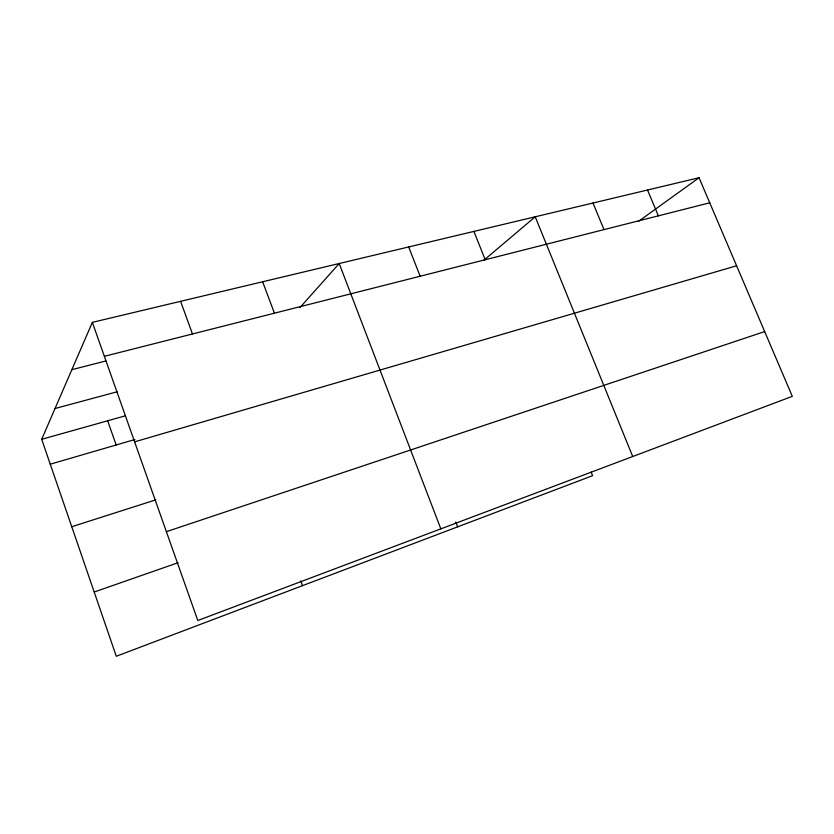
<?xml version="1.0" encoding="UTF-8"?>
<svg xmlns="http://www.w3.org/2000/svg" width="834" height="834" viewBox="0 0 834 834"><rect width="100%" height="100%" fill="white"/><g stroke="black" fill="none" stroke-linecap="round" stroke-linejoin="round"><path stroke-width="1.25" d="M591.15 472.065L592.599 475.682L116.291 656.264L41.7 439.299L92.355 322.362L699.048 177.736L792.3 396.348L197.804 620.506L92.355 322.362M299.906 307.642L339.188 263.523L440.832 528.871M483.897 260.239L535.219 216.788L632.714 456.521M638.417 221.417L699.048 177.736M94.2 592.015L178.09 562.71M166.383 531.665L764.674 331.578M71.755 526.723L155.843 499.847M134.618 441.853L736.599 265.775M50.259 464.204L134.91 439.518M41.7 439.299L125.173 415.874M55.023 408.524L117.062 391.803M71.86 369.671L105.887 360.966M104.365 356.316L709.744 202.808M647.518 190.016L658.37 215.839M592.995 203.016L604.004 229.621M473.9 231.404L485.211 259.749M408.681 246.958L420.148 276.242M455.791 522.001L457.657 526.838M262.658 281.767L274.417 313.198M300.74 580.86L302.502 585.666M180.592 301.335L192.477 333.975M107.659 420.795L116.166 444.991"/></g></svg>
